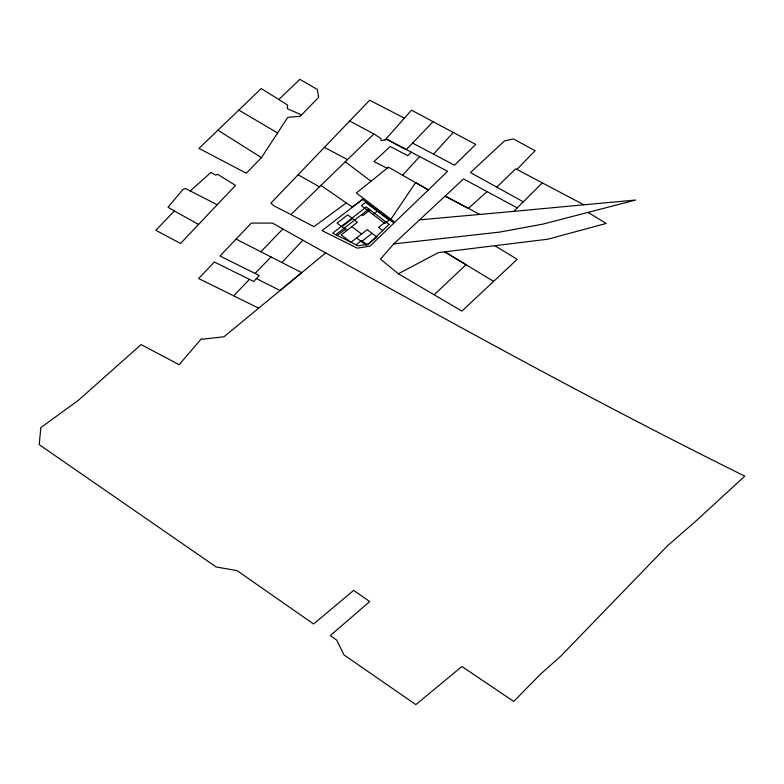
<?xml version="1.0" encoding="UTF-8"?>
<svg xmlns="http://www.w3.org/2000/svg" width="784" height="784" viewBox="0 0 784 784"><rect width="100%" height="100%" fill="white"/><g stroke="black" fill="none" stroke-linecap="round" stroke-linejoin="round"><path stroke-width="1.18" d="M277.595 132.966L287.787 117.355L300.213 116.287L318.627 97.363L317.344 89.484L299.88 79.36L278.82 99.48L261.219 88.572L198.979 148.392L246.323 173.215L261.435 157.633L277.595 132.966L238.738 110.034M385.12 139.934L411.502 110.162L475.741 144.423L454.485 165.199L412.58 143.119L406.308 149.597L386.914 139.366L381.191 140.679L380.759 138.347L373.899 133.976L349.684 121.001L270.931 203.125L273.204 205.398L313.953 226.664L346.312 202.919L352.33 206.966L363.688 198.558L389.962 218.452L390.246 220.177L415.589 182.613L428.397 189.914L447.615 171.294L386.914 139.366M393.735 243.922L499.79 232.084L542.959 224.087L635.697 200.028L583.845 204.791L542.312 182.878L517.244 207.878L463.54 178.909L393.735 243.922L380.456 259.122L398.35 273.763L461.923 311.101L517.166 259.318L494.704 245.657M433.552 154.144L453.289 132.388M402.555 175.224L419.685 156.584M258.622 308.141L198.607 278.506L214.365 262.003L253.742 281.505L259.19 275.498L219.981 255.986L236.062 239.12L281.926 262.532L302.849 240.237C448.899 321.224 595.046 402.133 744.8 476.133L695.643 521.301L667.351 545.919L560.746 656.169L540.127 674.514L513.736 701.455L461.923 666.498L415.843 704.64L343.97 654.895L336.659 640.067L330.26 635.608L369.734 601.553L353.643 590.401L313.58 623.995L237.082 570.634L216.119 566.969L39.2 444.636L40.827 427.613L78.322 400.369L141.091 344.597L179.154 364.687L201.41 338.737L202.703 339.178L223.959 336.777L325.674 252.928M198.607 224.459L174.362 210.965L155.8 230.31L180.575 243.442L235.523 185.416L217.619 174.283L215.806 175.146L210.886 172.519L190.218 190.943M236.062 239.12L251.301 223.087L272.518 223.107L302.849 240.237M233.789 295.764L249.42 279.359M412.58 143.119L433.131 121.598M349.684 121.001L369.656 100.225L404.27 118.09M419.832 219.834L513.912 211.347L517.244 207.878M260.827 251.772L282.818 228.987M255.035 273.43L271.068 256.907M496.801 187.16L515.705 168.795L516.901 169.422L535.139 150.714L513.451 138.944L504.514 140.914L470.459 172.558L523.3 201.831M411.247 152.174L407.758 155.663L390.256 146.5L373.929 161.602L387.159 168.246L388.452 167.217L428.397 189.914L394.852 222.156L390.912 219.177M290.933 214.571L373.899 133.976M434.277 294.676L466.059 264.708L444.704 251.84L493.616 281.368M486.903 191.757L468.362 208.397L445.312 196.176L479.534 214.306M388.452 167.217L356.397 192.962L363.688 198.558M341.922 226.821L352.545 218.56M335.797 234.73L368.872 209.005M337.296 235.474L345.94 228.752L344.695 227.811M370.107 209.945L362.933 215.531L361.689 214.591M373.106 214.561L377.359 211.259M356.103 244.833L361.571 240.58L366.667 244.432M385.748 221.774L378.564 227.36L382.71 230.496M361.463 241.609L372.086 233.348M398.35 273.763L438.325 252.624L547.8 239.198L606.238 223.44L587.941 212.366M583.845 204.791L513.912 211.347M301.517 114.954L287.356 108.653L287.61 105.134L278.82 99.48M256.397 278.575L280.055 290.501L301.722 272.636L281.926 262.532M217.197 204.722L185.387 188.474L182.76 189.63L168.041 207.241L174.362 210.965M516.901 169.422L542.312 182.878M324.331 147.333L347.508 159.583M298.145 174.822L319.382 186.768M261.435 157.633L217.834 130.134M320.881 185.396L346.312 202.919M351.83 226.615L361.591 234.014M346.812 230.525L337.042 223.126L347.665 214.865L357.426 222.264L341.207 234.886L350.977 242.276L367.196 229.653L376.967 237.042L366.344 245.314L356.583 237.915M345.293 161.769L370.812 181.143M389.119 224.332L368.539 244.128L358.121 245.833L332.651 233.152L366.246 207.025L389.119 224.332M393.931 223.077L369.999 246.107L357.308 248.185L321.989 230.604L362.62 199.381L393.931 223.077M365.628 202.39L361.385 205.692L384.836 223.44L389.08 220.128L365.628 202.39"/></g></svg>
